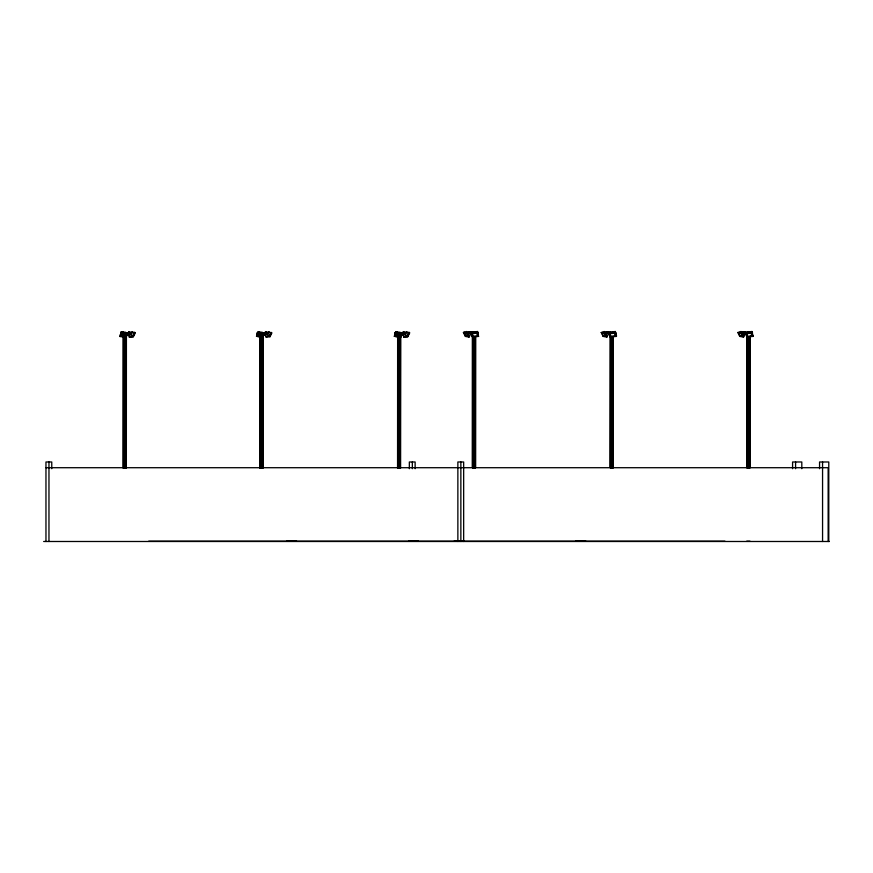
<?xml version="1.0" encoding="UTF-8"?>
<svg xmlns="http://www.w3.org/2000/svg" width="873" height="873" viewBox="0 0 873 873"><rect width="100%" height="100%" fill="white"/><g stroke="black" fill="none" stroke-linecap="round" stroke-linejoin="round"><path stroke-width="1.31" d="M475.72 332.275L476.909 332.187M477.225 333.082L476.429 331.773M613.523 332.275L614.701 332.187M615.018 333.082L614.232 331.773M121.642 333.453L121.227 332.668L120.605 333.05L128.975 333.05L128.353 332.668L127.938 333.453M258.244 333.453C254.032 331.063 268.611 334.566 265.643 332.144M396.047 333.453L395.633 332.668L395 333.05L403.381 333.05L402.748 332.668L402.333 333.453M473.69 332.417C471.071 331.544 467.273 333.497 472.173 333.126M477.116 333.126L477.673 332.307L478.229 333.126M610.805 332.417C607.957 331.544 605.742 333.704 609.976 333.126M745.215 333.126C744.342 330.9 743.076 334.926 746.568 333.126M121.849 332.668L122.689 332.133L123.06 333.792L122.329 332.1L121.489 332.635C121.347 334.152 122.864 331.118 121.871 332.809M122.569 332.591C123.333 331.489 122.907 334.075 121.849 332.515M258.135 333.41L258.648 332.035L258.135 333.41L258.921 332.1L259.292 333.759L259.914 333.115L259.281 332.133L258.081 332.635M259.521 332.111C258.419 333.868 260.841 332.024 258.648 332.035M397.706 333.115C394.629 332.929 397.957 331.347 395.938 333.41L396.724 332.1L397.095 333.759L397.706 333.115L397.084 332.133L395.884 332.635M397.313 332.111C396.211 333.868 398.645 332.024 396.451 332.035M128.495 332.613C131.168 331.14 127.709 334.468 129.204 332.056M128.778 332.133L129.084 333.104L120.605 333.05M265.097 332.613C267.935 331.26 264.203 334.392 265.807 332.056M402.9 332.613C405.727 331.26 402.006 334.392 403.599 332.056M403.217 333.104C403.806 330.845 406.24 335.112 403.402 333.039L395 333.05M469.063 331.926C470.798 333.912 469.565 329.994 468.343 332.809M469.936 332.777C469.008 333.039 470.612 330.485 468.124 332.766M471.136 332.362C470.296 334.294 471.878 331.009 469.478 331.795M607.739 332.777C606.648 330.867 607.75 333.421 607.99 331.991M607.041 332.7L607.346 331.729M608.481 333.104C609.256 331.118 608.71 334.446 607.335 332.678M743.36 332.22C746.24 331.718 742.41 332.711 744.069 332.777M743.796 332.297L744.374 331.805M742.868 333.453L744.156 331.915M745.531 332.362L745.073 333.104L745.531 332.362L743.872 331.795M123.071 336.258L120.398 335.985L121.183 331.838L125.679 332.286L126.967 333.279L126.159 335.439M123.835 337.098L119.907 336.291L121.674 332.799M120.19 336.727L120.932 334.763M125.985 336.902L127.458 332.973L123.813 332.602M126.258 337.338L127.458 332.973M261.005 336.389L257 335.985L257.775 331.838L262.271 332.286L263.57 333.279L262.347 336.52M260.427 337.098L256.509 336.291L257.993 332.362M264.061 332.973L262.86 337.338L264.333 333.41L260.416 332.602M397.477 336.258L394.792 335.985L395.578 331.838L400.074 332.286L401.373 333.279L400.15 336.52M398.23 337.098L394.312 336.291L395.785 332.362M401.853 332.973L400.663 337.338L402.137 333.41L398.219 332.602M478.568 336.4L477.367 332.035L471.016 333.082L472.5 337.011L478.568 336.4L477.084 332.471L477.575 331.511L473.079 331.958L471.78 332.951M616.36 336.4L615.17 332.035L608.819 333.082L610.292 337.011L616.36 336.4L614.887 332.471L615.378 331.511L610.882 331.958L609.583 332.951M751.533 332.417L751.969 331.511L747.474 331.958L746.186 332.951L751.533 332.417L752.755 335.658L751.969 331.511M129.269 332.329L132.314 331.86L134.355 332.755L132.74 335.996L129.564 336.585L128.287 335.079L129.641 332.351M130.077 333.813C131.179 331.991 129.946 335.188 129.008 333.039L129.717 332.842M128.287 335.079L130.95 334.588L132.314 331.86M132.783 336.301L134.737 332.384L135.337 332.82L133.383 336.738L129.182 336.967L133.383 336.738M133.296 336.138L134.573 333.573M264.879 335.079L266.243 332.351L268.906 331.86L270.957 332.755L269.342 335.996L266.167 336.585L264.879 335.079L267.553 334.588L269.342 335.996M266.669 333.813C267.782 331.991 266.538 335.188 265.61 333.039L257.197 333.05M267.553 334.588L268.906 331.86M271.339 332.384L269.386 336.301L269.986 336.738L271.94 332.82L268.939 332.82M271.176 333.573L269.899 336.138L265.785 336.967L269.986 336.738M402.682 335.079L404.035 332.351L406.709 331.86L408.75 332.755L407.134 335.996L403.959 336.585L402.682 335.079L405.356 334.588L407.134 335.996M404.472 333.813L404.81 333.137M405.356 334.588L406.709 331.86M407.178 336.301L409.131 332.384L409.743 332.82L407.789 336.738L403.577 336.967L407.789 336.738M407.702 336.138L408.968 333.573M614.985 332.722L615.618 332.34L616.032 333.126M472.5 337.011L471.3 332.646M471.016 333.082L477.367 332.035M610.292 337.011L609.092 332.646M608.819 333.082L615.17 332.035M745.411 333.082L751.762 332.035L752.963 336.4L746.895 337.011L745.411 333.082L751.762 332.035M265.687 333.104L266.887 333.781M463.421 332.493L467.622 332.722L469.576 336.64L468.976 337.076L465.374 336.411L463.421 332.493L467.622 332.722M465.374 336.411L465.975 335.974L464.021 332.056M601.213 332.493L605.425 332.722L607.379 336.64L606.768 337.076L603.167 336.411L601.213 332.493L605.425 332.722M606.146 332.809L607.488 331.827M603.167 336.411L603.778 335.974M737.816 332.493L742.017 332.722L743.971 336.64L743.37 337.076L739.769 336.411L737.816 332.493L742.017 332.722M743.076 333.486L744.145 332.711M739.769 336.411L740.369 335.974M467.579 333.017L469.117 332.024L470.471 334.752L469.194 336.258L467.579 333.017L464.403 332.427L466.444 331.533L469.117 332.024M605.382 333.017L606.91 332.024L608.274 334.752L606.997 336.258L605.382 333.017L602.206 332.427L604.247 331.533L606.91 332.024M741.974 333.017L743.512 332.024L744.865 334.752L743.589 336.258L741.974 333.017L738.798 332.427L740.839 331.533L743.883 332.002M121.533 333.41L122.198 332.984L122.7 333.759M121.893 333.442L122.558 333.017L123.06 333.792M258.495 333.442L259.161 333.017L259.652 333.792M395.938 333.41L396.964 333.017L397.455 333.792M127.622 332.689L128.08 333.431L127.622 332.689L129.28 332.122L130.623 333.093M127.862 333.464L129.226 333.006L130.284 333.781M265.61 333.039L264.464 333.464L264.213 332.689L265.883 332.122L267.225 333.093M402.017 332.689L402.475 333.431L402.017 332.689L403.675 332.122L405.028 333.093M402.267 333.464L404.123 332.842M128.571 332.318L129.477 332.067M128.593 332.908L129.248 333.017M132.336 332.82L134.737 332.384M264.213 332.689L264.672 333.431M265.196 332.908L265.839 333.017M265.414 333.104L266.32 332.842M402.966 332.318L403.872 332.067M402.988 332.908L404.69 333.781M406.731 332.82L409.131 332.384M475.741 331.969L476.833 331.893M613.533 331.969L614.636 331.893M614.221 336.203L616.644 335.963M750.136 331.969L751.238 331.893M750.813 336.203L753.246 335.963M286.726 541.162L296.482 540.834M454.156 541.162L463.912 540.834M613.643 331.784L614.712 332.34M474.115 332.34C469.325 331.053 471.682 333.246 469.532 332.678M607.914 332.34L610.674 332.34M744.516 332.34L748.216 332.34M744.385 332.417L748.085 332.417M120.943 332.668L128.637 332.668M257.535 332.668L265.239 332.668M395.338 332.668L403.042 332.668M469.87 332.548L473.57 332.548M607.663 332.548L610.925 332.548M744.265 332.548L747.965 332.548M120.692 332.875L128.888 332.875M257.284 332.875L265.49 332.875M395.087 332.875L403.326 332.537M469.772 332.722L473.482 332.722M611.013 332.722L607.575 332.722L608.688 333.137L607.63 332.209M744.178 332.722L747.877 332.722M469.718 332.919L473.428 332.919M607.521 332.919L611.231 332.919M744.123 332.919L747.823 332.919M120.55 333.246L129.029 333.246M257.142 333.246L265.632 333.246M394.945 333.246L403.435 333.246M45.963 467.71L828.15 467.71L828.15 541.489M148.726 541.162L724.961 541.162M746.742 541.162L749.983 541.162M43.65 541.489L829.35 541.489M265.381 332.133L266.069 332.067M128.811 333.104L129.51 333.028M396.375 332.995L397.095 333.759M259.565 332.897L258.473 332.809L259.292 333.759M576.049 540.834L585.794 541.162M408.619 540.834L418.363 541.162M396.32 332.22L397.411 332.297M396.255 332.515L397.433 332.602M396.266 332.809L397.368 332.897M394.552 334.566L397.924 334.905M394.312 336.291L397.946 336.651M258.517 332.22L259.619 332.297M258.452 332.515L259.641 332.602M258.572 332.995L259.914 333.115M256.749 334.566L260.121 334.905M256.509 336.291L260.154 336.651M122.056 332.035L122.918 332.111M121.925 332.22L123.017 332.297M122.318 332.526L123.038 332.602M121.489 332.635L122.962 332.897M121.969 332.995L123.311 333.115M120.158 334.566L123.53 334.905M119.907 336.291L123.551 336.651M743.687 331.74L744.582 331.991M743.643 332.7L744.342 332.777M607.084 331.74L607.783 331.805M469.281 331.74L470.187 331.991M752.068 332.307L752.624 333.126M743.938 332.678L745.291 333.137M607.281 331.795L608.939 332.362M750.824 331.773L751.664 332.307M750.464 331.805L751.304 332.34M476.069 331.805L476.909 332.34M265.665 332.155L267.018 333.137M129.062 332.155L130.415 333.137M130.95 334.588L132.74 335.996M741.417 333.159L743.37 337.076M604.814 333.159L606.768 337.076M467.022 333.159L468.976 337.076M395.578 331.838L396.015 332.744M121.183 331.838L121.62 332.744M751.489 332.471L752.963 336.4M745.695 332.646L746.808 335.592M615.378 331.511L616.152 335.658L614.93 332.417M477.575 331.511L478.36 335.658L477.138 332.417M396.244 332.668L396.298 333.442M828.783 541.489L828.783 461.981L819.561 461.981L819.561 468.714M822.562 461.981L822.562 541.489M801.807 468.714L801.807 461.981L792.586 461.981L792.586 468.714M795.587 461.981L795.587 468.714M749.743 337.207L749.798 467.742M749.547 337.207L749.471 467.742M749.22 337.207L749.22 467.742M748.838 337.207L748.838 467.742M748.423 337.207L748.423 467.742M747.997 337.207L747.997 467.742M747.604 337.207L747.604 467.742M747.255 337.207L747.255 467.742M746.982 337.207L746.982 467.742M746.808 334.49L746.786 467.742M613.348 337.207L613.315 467.742M613.195 337.207L613.195 467.742M612.955 337.207L612.955 467.742M612.628 337.207L612.628 467.742M612.235 337.207L612.235 467.742M611.82 337.207L611.82 467.742M611.406 337.207L611.406 467.742M611.002 337.207L611.002 467.742M610.663 335.843L610.576 467.742M610.391 467.742L610.336 335.843L610.14 467.742M475.589 467.742L475.545 337.207L475.403 467.742M475.152 337.207L475.152 467.742M474.825 337.207L474.825 467.742M474.443 337.207L474.443 467.742M474.017 337.207L474.017 467.742M473.603 337.207L473.603 467.742M473.199 337.207L473.199 467.742M472.86 337.207L472.86 467.742M472.588 334.49L472.533 467.742M472.413 334.49L472.38 467.742M463.661 541.489L463.661 461.981L457.867 461.981L457.867 541.489M460.857 461.981L460.857 541.489M415.133 468.714L415.133 461.981L409.339 461.981L409.339 468.714M412.34 461.981L412.34 468.714M400.805 333.453L400.565 468.07M400.292 333.453L400.38 468.07M400.052 333.453L400.052 468.07M399.659 333.453L399.659 468.07M399.245 333.453L399.245 468.07M398.819 333.453L398.819 468.07M398.426 333.453L398.426 468.07M398.077 333.453L398.077 468.07M397.815 333.453L397.815 468.07M397.641 333.453L397.564 468.07M263.013 333.453L262.969 468.07M262.817 333.453L262.762 468.07M262.577 333.453L262.577 468.07M262.5 333.453L262.5 468.07M262.249 333.453L262.249 468.07M261.867 333.453L261.867 468.07M261.442 333.453L261.442 468.07M261.027 333.453L261.027 468.07M260.623 333.453L260.623 468.07M260.525 333.453L260.525 468.07M260.198 333.453L260.285 468.07M259.838 333.453L259.958 468.07M259.761 333.453L259.805 468.07M126.41 333.453L126.345 468.07M126.17 333.453L126.225 468.07M125.974 333.453L125.974 468.07M125.647 333.453L125.647 468.07M125.265 333.453L125.265 468.07M124.85 333.453L124.85 468.07M124.424 333.453L124.424 468.07M124.031 333.453L124.031 468.07M123.682 333.453L123.682 468.07M123.409 333.453L123.355 468.07M123.235 333.453L123.169 468.07M51.758 468.714L51.758 461.981L45.963 461.981L45.963 541.489M48.964 461.981L48.964 541.489M476.625 333.224L471.998 333.693L472.959 336.258L477.586 335.789L476.625 333.224M614.428 333.224L609.79 333.693L610.762 336.258L615.389 335.789L614.428 333.224M751.02 333.224L746.393 333.693L747.353 336.258L751.991 335.789L751.02 333.224M741.33 333.759L738.58 333.246L739.857 335.81L742.607 336.312L741.33 333.759M604.727 333.759L601.977 333.246L603.254 335.81L606.004 336.312L604.727 333.759M466.935 333.759L464.185 333.246L465.462 335.81L468.201 336.312L466.935 333.759M749.983 467.742L749.983 337.207L749.918 467.742"/></g></svg>
